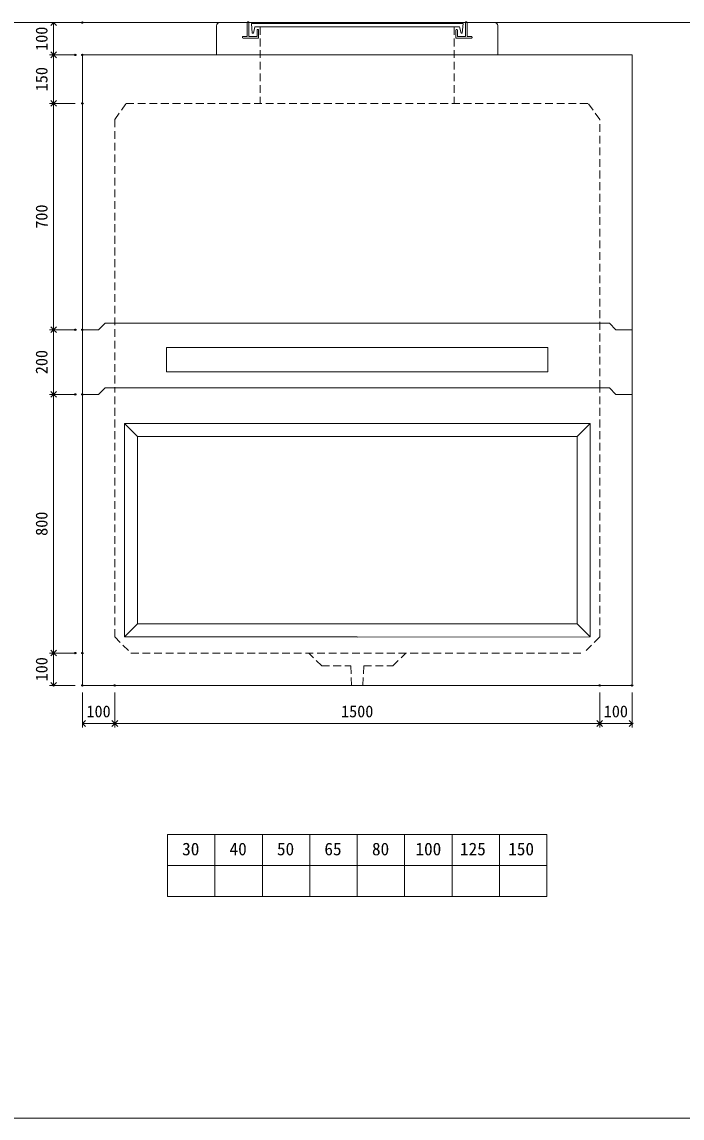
# Model space of a CAD drawing. Units: millimetres, scale not verified. Extents: x -6420 to 6420, y -3032 to 3032.
# Drawn here: x 2323 to 4365, y -2668 to 723 of the extents above; entities that cross this region are included whole.
import ezdxf
from ezdxf.enums import TextEntityAlignment as Align

# ---------------------------------------------------------------- set-up
doc = ezdxf.new("R2010")
doc.units = ezdxf.units.MM
doc.header["$LTSCALE"] = 20
doc.header["$PDMODE"] = 32
doc.header["$PDSIZE"] = 4
for name, pattern in [('DASHED1', [1.8, 1.2, -0.6]), ('USER2', [50.8, 31.75, -6.35, 6.35, -6.35]), ('USER5', [3.185, 0.01, -3.175])]:
    doc.linetypes.add(name, pattern=pattern)
doc.layers.add('0-1_Defpoints', color=7, linetype='Continuous')
for name, color, linetype, lineweight in [('0-2_waku', 7, 'Continuous', 18), ('0-3_gaikei', 7, 'Continuous', 18), ('0-4_kakure', 7, 'DASHED1', 5), ('0-5_sunpou', 7, 'Continuous', 5), ('0-8_uchigawa', 6, 'Continuous', 18), ('0-A_futa', 3, 'Continuous', 18), ('0-B_GL', 4, 'Continuous', 18), ('0-D_文字１', 7, 'Continuous', 18), ('1-2_uchigawa2', 6, 'USER2', 18)]:
    doc.layers.add(name, color=color, linetype=linetype, lineweight=lineweight)
doc.styles.add('ＭＳ ゴシック', font='')
doc.styles.get('ＭＳ ゴシック').set_extended_font_data('MS Gothic')

# ---------------------------------------------------------------- blocks, each defined once
blk = doc.blocks.new('A$C13530FD9')
at = {"layer": '0-3_gaikei'}
for p, q in [((0, 0), (0, 90)), ((10, 100), (95, 100)), ((775, 100), (860, 100)), ((870, 0), (870, 90))]:
    blk.add_line(p, q, dxfattribs=at)
for centre, radius, start, end in [((9.42, 90.58), 9.44, 86.47383, 183.52617), ((860.33, 90.33), 9.68, 358.04251, 91.95749), ((860, 90), 10, 0, 10)]:
    blk.add_arc(centre, radius, start, end, dxfattribs=at)
at = {"layer": '0-4_kakure', "linetype": 'USER5', "lineweight": 18}
for p, q in [((135, 0), (135, 86.5)), ((735, 0), (735, 86.5))]:
    blk.add_line(p, q, dxfattribs=at)
at = {"layer": '0-A_futa'}
for p, q in [((97, 102), (100, 102)), ((100, 102), (100, 57)), ((770, 102), (773, 102)), ((770, 102), (770, 57)), ((95, 100), (95, 57)), ((107.81, 97.5), (762.14, 97.5)), ((107.81, 97.5), (110.3, 67.5)), ((118.33, 86.5), (114.01, 67.5)), ((118.33, 86.5), (751.67, 86.5)), ((125, 77), (125, 57)), ((127, 79), (128, 79)), ((130, 77), (130, 52)), ((740, 77), (740, 52)), ((743, 79), (742, 79)), ((745, 77), (745, 57)), ((751.67, 86.5), (755.99, 67.5)), ((762.14, 97.5), (759.89, 67.5)), ((775, 100), (775, 57)), ((80, 55), (80, 54)), ((82, 57), (95, 57)), ((130, 52), (82, 52)), ((100, 57), (125, 57)), ((110.3, 67.5), (114.01, 67.5)), ((740, 52), (788, 52)), ((770, 57), (745, 57)), ((759.89, 67.5), (755.99, 67.5)), ((788, 57), (775, 57)), ((790, 55), (790, 54))]:
    blk.add_line(p, q, dxfattribs=at)
for centre, start, end in [((97, 100), 90, 180), ((773, 100), 0, 90), ((127, 77), 90, 180), ((128, 77), 0, 90), ((742, 77), 90, 180), ((743, 77), 0, 90), ((82, 55), 90, 180), ((82, 54), 180, 270), ((788, 55), 0, 90), ((788, 54), 270, 0)]:
    blk.add_arc(centre, 2, start, end, dxfattribs=at)
blk = doc.blocks.new('_Open90')
at = {"layer": '0-5_sunpou'}
blk.add_line((0, 0), (-1, 0), dxfattribs=at)
blk.add_lwpolyline([(-0.5, 0.5), (0, 0), (-0.5, -0.5)], dxfattribs=at)
blk = doc.blocks.new('D71')
at = {"layer": '0-1_Defpoints'}
for p in [(5093.24, 3315.04), (5004.21, 3215.04), (5093.24, 3215.04)]:
    blk.add_point(p, dxfattribs=at)
at = {"layer": '0-5_sunpou'}
for p, q in [((5071.24, 3315.04), (4991.21, 3315.04)), ((5004.21, 3297.04), (5004.21, 3233.04)), ((5071.24, 3215.04), (4991.21, 3215.04))]:
    blk.add_line(p, q, dxfattribs=at)
at = {"layer": '0-5_sunpou', "xscale": 18, "yscale": 18}
for p, rotation in [((5004.21, 3315.04), 90), ((5004.21, 3215.04), 270)]:
    blk.add_blockref('_Open90', p, dxfattribs=dict(at, rotation=rotation))
at = {"layer": '0-5_sunpou', "style": 'ＭＳ ゴシック'}
blk.add_text('100', height=36.66, rotation=90, dxfattribs=at).set_placement((4996.21, 3227.54), align=Align.BOTTOM_LEFT)
blk = doc.blocks.new('D72')
at = {"layer": '0-1_Defpoints'}
for p in [(5071.24, 3215.04), (5004.21, 3065.04), (5093.24, 3065.04)]:
    blk.add_point(p, dxfattribs=at)
at = {"layer": '0-5_sunpou'}
for p, q in [((5049.24, 3215.04), (4991.21, 3215.04)), ((5004.21, 3197.04), (5004.21, 3083.04)), ((5071.24, 3065.04), (4991.21, 3065.04))]:
    blk.add_line(p, q, dxfattribs=at)
at = {"layer": '0-5_sunpou', "xscale": 18, "yscale": 18}
for p, rotation in [((5004.21, 3215.04), 90), ((5004.21, 3065.04), 270)]:
    blk.add_blockref('_Open90', p, dxfattribs=dict(at, rotation=rotation))
at = {"layer": '0-5_sunpou', "style": 'ＭＳ ゴシック'}
blk.add_text('150', height=36.66, rotation=90, dxfattribs=at).set_placement((4996.21, 3102.54), align=Align.BOTTOM_LEFT)
blk = doc.blocks.new('D73')
at = {"layer": '0-1_Defpoints'}
for p in [(5093.24, 3065.04), (5004.21, 2365.04), (5093.24, 2365.04)]:
    blk.add_point(p, dxfattribs=at)
at = {"layer": '0-5_sunpou'}
for p, q in [((5071.24, 3065.04), (4991.21, 3065.04)), ((5004.21, 3047.04), (5004.21, 2383.04)), ((5071.24, 2365.04), (4991.21, 2365.04))]:
    blk.add_line(p, q, dxfattribs=at)
at = {"layer": '0-5_sunpou', "xscale": 18, "yscale": 18}
for p, rotation in [((5004.21, 3065.04), 90), ((5004.21, 2365.04), 270)]:
    blk.add_blockref('_Open90', p, dxfattribs=dict(at, rotation=rotation))
at = {"layer": '0-5_sunpou', "style": 'ＭＳ ゴシック'}
blk.add_text('700', height=36.66, rotation=90, dxfattribs=at).set_placement((4996.21, 2677.54), align=Align.BOTTOM_LEFT)
blk = doc.blocks.new('D79')
at = {"layer": '0-1_Defpoints'}
for p in [(5071.24, 2365.04), (5004.21, 2165.04), (5071.24, 2165.04)]:
    blk.add_point(p, dxfattribs=at)
at = {"layer": '0-5_sunpou'}
for p, q in [((5049.24, 2365.04), (4991.21, 2365.04)), ((5004.21, 2347.04), (5004.21, 2183.04)), ((5049.24, 2165.04), (4991.21, 2165.04))]:
    blk.add_line(p, q, dxfattribs=at)
at = {"layer": '0-5_sunpou', "xscale": 18, "yscale": 18}
for p, rotation in [((5004.21, 2365.04), 90), ((5004.21, 2165.04), 270)]:
    blk.add_blockref('_Open90', p, dxfattribs=dict(at, rotation=rotation))
at = {"layer": '0-5_sunpou', "style": 'ＭＳ ゴシック'}
blk.add_text('200', height=36.66, rotation=90, dxfattribs=at).set_placement((4996.21, 2227.54), align=Align.BOTTOM_LEFT)
blk = doc.blocks.new('D56')
at = {"layer": '0-1_Defpoints'}
for p in [(5093.24, 2165.04), (5004.21, 1365.04), (5093.24, 1365.04)]:
    blk.add_point(p, dxfattribs=at)
at = {"layer": '0-5_sunpou'}
for p, q in [((5071.24, 2165.04), (4991.21, 2165.04)), ((5004.21, 2147.04), (5004.21, 1383.04)), ((5071.24, 1365.04), (4991.21, 1365.04))]:
    blk.add_line(p, q, dxfattribs=at)
at = {"layer": '0-5_sunpou', "xscale": 18, "yscale": 18}
for p, rotation in [((5004.21, 2165.04), 90), ((5004.21, 1365.04), 270)]:
    blk.add_blockref('_Open90', p, dxfattribs=dict(at, rotation=rotation))
at = {"layer": '0-5_sunpou', "style": 'ＭＳ ゴシック'}
blk.add_text('800', height=36.66, rotation=90, dxfattribs=at).set_placement((4996.21, 1727.54), align=Align.BOTTOM_LEFT)
blk = doc.blocks.new('D57')
at = {"layer": '0-1_Defpoints'}
for p in [(5071.24, 1365.04), (5004.21, 1265.04), (5093.24, 1265.04)]:
    blk.add_point(p, dxfattribs=at)
at = {"layer": '0-5_sunpou'}
for p, q in [((5049.24, 1365.04), (4991.21, 1365.04)), ((5004.21, 1347.04), (5004.21, 1283.04)), ((5071.24, 1265.04), (4991.21, 1265.04))]:
    blk.add_line(p, q, dxfattribs=at)
at = {"layer": '0-5_sunpou', "xscale": 18, "yscale": 18}
for p, rotation in [((5004.21, 1365.04), 90), ((5004.21, 1265.04), 270)]:
    blk.add_blockref('_Open90', p, dxfattribs=dict(at, rotation=rotation))
at = {"layer": '0-5_sunpou', "style": 'ＭＳ ゴシック'}
blk.add_text('100', height=36.66, rotation=90, dxfattribs=at).set_placement((4996.21, 1277.54), align=Align.BOTTOM_LEFT)
blk = doc.blocks.new('D58')
at = {"layer": '0-1_Defpoints'}
for p in [(5093.24, 1265.04), (5193.24, 1265.04), (5193.24, 1147.33)]:
    blk.add_point(p, dxfattribs=at)
at = {"layer": '0-5_sunpou'}
for p, q in [((5093.24, 1243.04), (5093.24, 1134.33)), ((5193.24, 1243.04), (5193.24, 1134.33)), ((5111.24, 1147.33), (5175.24, 1147.33))]:
    blk.add_line(p, q, dxfattribs=at)
at = {"layer": '0-5_sunpou', "xscale": 18, "yscale": 18, "rotation": 180}
blk.add_blockref('_Open90', (5093.24, 1147.33), dxfattribs=at)
at = {"layer": '0-5_sunpou', "xscale": 18, "yscale": 18}
blk.add_blockref('_Open90', (5193.24, 1147.33), dxfattribs=at)
at = {"layer": '0-5_sunpou', "style": 'ＭＳ ゴシック'}
blk.add_text('100', height=36.66, dxfattribs=at).set_placement((5105.74, 1155.33), align=Align.BOTTOM_LEFT)
blk = doc.blocks.new('D59')
at = {"layer": '0-1_Defpoints'}
for p in [(5193.24, 1265.04), (6693.24, 1265.04), (6693.24, 1147.33)]:
    blk.add_point(p, dxfattribs=at)
at = {"layer": '0-5_sunpou'}
for p, q in [((5193.24, 1243.04), (5193.24, 1134.33)), ((6693.24, 1243.04), (6693.24, 1134.33)), ((5211.24, 1147.33), (6675.24, 1147.33))]:
    blk.add_line(p, q, dxfattribs=at)
at = {"layer": '0-5_sunpou', "xscale": 18, "yscale": 18, "rotation": 180}
blk.add_blockref('_Open90', (5193.24, 1147.33), dxfattribs=at)
at = {"layer": '0-5_sunpou', "xscale": 18, "yscale": 18}
blk.add_blockref('_Open90', (6693.24, 1147.33), dxfattribs=at)
at = {"layer": '0-5_sunpou', "style": 'ＭＳ ゴシック'}
blk.add_text('1500', height=36.66, dxfattribs=at).set_placement((5893.24, 1155.33), align=Align.BOTTOM_LEFT)
blk = doc.blocks.new('D45')
at = {"layer": '0-1_Defpoints'}
for p in [(6693.24, 1265.04), (6793.24, 1265.04), (6793.24, 1147.33)]:
    blk.add_point(p, dxfattribs=at)
at = {"layer": '0-5_sunpou'}
for p, q in [((6693.24, 1243.04), (6693.24, 1134.33)), ((6793.24, 1243.04), (6793.24, 1134.33)), ((6711.24, 1147.33), (6775.24, 1147.33))]:
    blk.add_line(p, q, dxfattribs=at)
at = {"layer": '0-5_sunpou', "xscale": 18, "yscale": 18, "rotation": 180}
blk.add_blockref('_Open90', (6693.24, 1147.33), dxfattribs=at)
at = {"layer": '0-5_sunpou', "xscale": 18, "yscale": 18}
blk.add_blockref('_Open90', (6793.24, 1147.33), dxfattribs=at)
at = {"layer": '0-5_sunpou', "style": 'ＭＳ ゴシック'}
blk.add_text('100', height=36.66, dxfattribs=at).set_placement((6705.74, 1155.33), align=Align.BOTTOM_LEFT)

msp = doc.modelspace()

# ---------------------------------------------------------------- linework, layer by layer
at = {"layer": '0-2_waku'}
for p, q in [((2773.33, -1790.47), (2773.33, -1982.47)), ((2773.33, -1790.47), (2773.33, -1982.47)), ((2773.33, -1790.47), (2773.33, -1982.47)), ((2773.33, -1790.47), (2773.33, -1982.47)), ((2773.33, -1790.47), (3946.67, -1790.47)), ((2920, -1790.47), (2920, -1982.47)), ((3066.67, -1790.47), (3066.67, -1982.47)), ((3066.67, -1790.47), (3066.67, -1982.47)), ((3213.33, -1790.47), (3213.33, -1982.47)), ((3360, -1790.47), (3360, -1982.47)), ((3506.67, -1790.47), (3506.67, -1982.47)), ((3653.33, -1790.47), (3653.33, -1982.47)), ((3800, -1790.47), (3800, -1982.47)), ((3946.67, -1790.47), (3946.67, -1982.47)), ((2773.33, -1886.47), (3946.67, -1886.47)), ((2773.33, -1982.47), (3946.67, -1982.47)), ((-1740, -2667.68), (6420, -2667.68))]:
    msp.add_line(p, q, dxfattribs=at)
at = {"layer": '0-3_gaikei'}
for p, q in [((2510, 620.53), (4210, 620.53)), ((2510, 620.53), (2510, -429.47)), ((4210, 620.53), (4210, -429.47)), ((2510, -229.47), (2560, -229.47)), ((2510, -229.47), (2560, -229.47)), ((2580, -209.47), (2560, -229.47)), ((2580, -209.47), (4140, -209.47)), ((4140, -209.47), (4160, -229.47)), ((4160, -229.47), (4210, -229.47)), ((2510, -429.47), (2560, -429.47)), ((2510, -429.47), (2560, -429.47)), ((2510, -429.47), (2560, -429.47)), ((2510, -429.47), (2560, -429.47)), ((2510, -429.47), (2560, -429.47)), ((2510, -429.47), (2560, -429.47)), ((2510, -429.47), (2560, -429.47)), ((2510, -429.47), (2560, -429.47)), ((2510, -429.47), (2510, -1329.47)), ((2510, -429.47), (2560, -429.47)), ((2510, -429.47), (2560, -429.47)), ((2510, -429.47), (2560, -429.47)), ((2510, -429.47), (2560, -429.47)), ((2510, -429.47), (2560, -429.47)), ((2510, -429.47), (2560, -429.47)), ((2510, -429.47), (2560, -429.47)), ((2510, -429.47), (2560, -429.47)), ((2510, -429.47), (2560, -429.47)), ((2510, -429.47), (2560, -429.47)), ((2510, -429.47), (2560, -429.47)), ((2510, -429.47), (2560, -429.47)), ((2510, -429.47), (2560, -429.47)), ((2580, -409.47), (2560, -429.47)), ((2580, -409.47), (2560, -429.47)), ((2580, -409.47), (2560, -429.47)), ((2580, -409.47), (2560, -429.47)), ((2580, -409.47), (2560, -429.47)), ((2580, -409.47), (2560, -429.47)), ((2580, -409.47), (2560, -429.47)), ((2580, -409.47), (2560, -429.47)), ((2580, -409.47), (2560, -429.47)), ((2580, -409.47), (2560, -429.47)), ((2580, -409.47), (2560, -429.47)), ((2580, -409.47), (2560, -429.47)), ((2580, -409.47), (2560, -429.47)), ((2580, -409.47), (2560, -429.47)), ((2580, -409.47), (2560, -429.47)), ((2580, -409.47), (2560, -429.47)), ((2580, -409.47), (2560, -429.47)), ((2580, -409.47), (2560, -429.47)), ((2580, -409.47), (2560, -429.47)), ((2580, -409.47), (2560, -429.47)), ((2580, -409.47), (2560, -429.47)), ((2580, -409.47), (4140, -409.47)), ((2580, -409.47), (4140, -409.47)), ((2580, -409.47), (4140, -409.47)), ((2580, -409.47), (4140, -409.47)), ((2580, -409.47), (4140, -409.47)), ((2580, -409.47), (4140, -409.47)), ((2580, -409.47), (4140, -409.47)), ((2580, -409.47), (4140, -409.47)), ((2580, -409.47), (4140, -409.47)), ((2580, -409.47), (4140, -409.47)), ((2580, -409.47), (4140, -409.47)), ((2580, -409.47), (4140, -409.47)), ((2580, -409.47), (4140, -409.47)), ((2580, -409.47), (4140, -409.47)), ((2580, -409.47), (4140, -409.47)), ((2580, -409.47), (4140, -409.47)), ((2580, -409.47), (4140, -409.47)), ((2580, -409.47), (4140, -409.47)), ((2580, -409.47), (4140, -409.47)), ((2580, -409.47), (4140, -409.47)), ((2580, -409.47), (4140, -409.47)), ((4140, -409.47), (4160, -429.47)), ((4140, -409.47), (4160, -429.47)), ((4140, -409.47), (4160, -429.47)), ((4140, -409.47), (4160, -429.47)), ((4140, -409.47), (4160, -429.47)), ((4140, -409.47), (4160, -429.47)), ((4140, -409.47), (4160, -429.47)), ((4140, -409.47), (4160, -429.47)), ((4140, -409.47), (4160, -429.47)), ((4140, -409.47), (4160, -429.47)), ((4140, -409.47), (4160, -429.47)), ((4140, -409.47), (4160, -429.47)), ((4140, -409.47), (4160, -429.47)), ((4140, -409.47), (4160, -429.47)), ((4140, -409.47), (4160, -429.47)), ((4140, -409.47), (4160, -429.47)), ((4140, -409.47), (4160, -429.47)), ((4140, -409.47), (4160, -429.47)), ((4140, -409.47), (4160, -429.47)), ((4140, -409.47), (4160, -429.47)), ((4140, -409.47), (4160, -429.47)), ((4160, -429.47), (4210, -429.47)), ((4160, -429.47), (4210, -429.47)), ((4160, -429.47), (4210, -429.47)), ((4160, -429.47), (4210, -429.47)), ((4160, -429.47), (4210, -429.47)), ((4160, -429.47), (4210, -429.47)), ((4160, -429.47), (4210, -429.47)), ((4160, -429.47), (4210, -429.47)), ((4160, -429.47), (4210, -429.47)), ((4160, -429.47), (4210, -429.47)), ((4160, -429.47), (4210, -429.47)), ((4160, -429.47), (4210, -429.47)), ((4160, -429.47), (4210, -429.47)), ((4160, -429.47), (4210, -429.47)), ((4160, -429.47), (4210, -429.47)), ((4160, -429.47), (4210, -429.47)), ((4160, -429.47), (4210, -429.47)), ((4160, -429.47), (4210, -429.47)), ((4160, -429.47), (4210, -429.47)), ((4160, -429.47), (4210, -429.47)), ((4160, -429.47), (4210, -429.47)), ((4210, -1329.47), (4210, -429.47)), ((2510, -1329.47), (4210, -1329.47))]:
    msp.add_line(p, q, dxfattribs=at)
at = {"layer": '0-4_kakure'}
for p, q in [((3060, 707.03), (3060, 470.53)), ((3660, 707.03), (3660, 470.53)), ((2610, 420.53), (2645, 470.53)), ((2645, 470.53), (4075, 470.53)), ((4110, 420.53), (4075, 470.53)), ((2610, 420.53), (2610, -409.47)), ((4110, -409.47), (4110, 420.53)), ((2610, -1179.47), (2610, -409.47)), ((4110, -1179.47), (4110, -409.47)), ((2610, -1179.47), (2660, -1229.47)), ((4110, -1179.47), (4060, -1229.47)), ((2660, -1229.47), (4060, -1229.47)), ((3250, -1269.47), (3210, -1229.47)), ((3250, -1269.47), (3340, -1269.47)), ((3340, -1269.47), (3342.5, -1329.47)), ((3380, -1269.47), (3377.5, -1329.47))]:
    msp.add_line(p, q, dxfattribs=at)
msp.add_lwpolyline([(3380, -1269.47), (3470, -1269.47), (3510, -1229.47)], dxfattribs=at)
at = {"layer": '0-8_uchigawa'}
for p, q in [((2640, -519.47), (3360, -519.47)), ((2640, -519.47), (2640, -1179.47)), ((2680, -559.47), (2640, -519.47)), ((4080, -519.47), (3360, -519.47)), ((4040, -559.47), (4080, -519.47)), ((4080, -519.47), (4080, -1179.47)), ((4080, -519.47), (4080, -1179.47)), ((2680, -559.47), (2680, -1139.47)), ((2680, -559.47), (3360, -559.47)), ((2680, -559.47), (3360, -559.47)), ((4040, -559.47), (3360, -559.47)), ((4040, -559.47), (4040, -1139.47)), ((2680, -1139.47), (2640, -1179.47)), ((2680, -1139.47), (3360, -1139.47)), ((2640, -1179.47), (3360, -1179.47)), ((3360.69, -1180.17), (4080, -1179.47))]:
    msp.add_line(p, q, dxfattribs=at)
msp.add_lwpolyline([(3360, -1139.47), (4040, -1139.47), (4080, -1179.47)], dxfattribs=at)
at = {"layer": '0-B_GL'}
msp.add_line((-1740, 720.53), (6420, 720.53), dxfattribs=at)
at = {"layer": '1-2_uchigawa2'}
for p, q in [((2770, -284.47), (3360, -284.47)), ((2770, -284.47), (2770, -359.47)), ((3950, -284.47), (3360, -284.47)), ((3950, -284.47), (3950, -359.47)), ((2770, -359.47), (3360, -359.47)), ((3950, -359.47), (3360, -359.47))]:
    msp.add_line(p, q, dxfattribs=at)

# ---------------------------------------------------------------- block references
at = {"layer": '0-4_kakure'}
msp.add_blockref('A$C13530FD9', (2925, 620.53), dxfattribs=at)
at = {"layer": '0-5_sunpou'}
for name in ['D71', 'D72', 'D73', 'D79', 'D56', 'D57', 'D58', 'D59', 'D45']:
    msp.add_blockref(name, (-2583.24, -2594.51), dxfattribs=at)

# ---------------------------------------------------------------- texts
at = {"layer": '0-D_文字１', "style": 'ＭＳ ゴシック'}
for s, p in [('30', (2818.38, -1866.74)), ('40', (2965.04, -1866.74)), ('50', (3111.71, -1866.74)), ('65', (3258.38, -1866.74)), ('80', (3405.59, -1866.74)), ('100', (3540.08, -1866.74)), ('125', (3677.94, -1866.74)), ('150', (3826.95, -1866.74))]:
    msp.add_text(s, height=39.1, dxfattribs=at).set_placement(p, align=Align.BOTTOM_LEFT)

doc.saveas('drawing.dxf')
